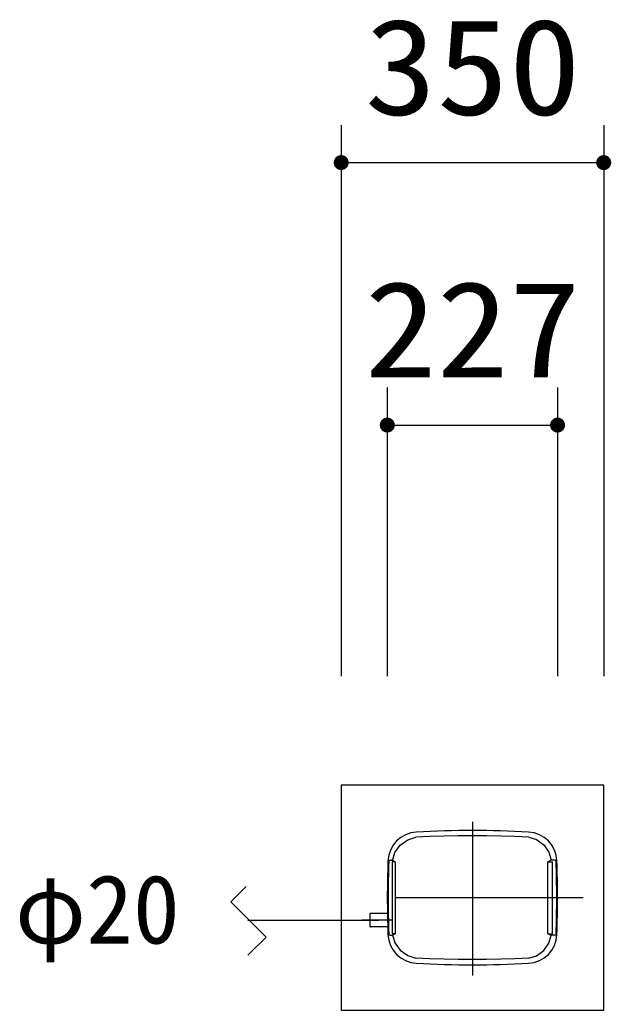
# Model space of a CAD drawing. Units: millimetres, scale not verified. Extents: x -14850 to 14850, y -10500 to 10500.
# Drawn here: x -1478 to -690, y 7216 to 8536 of the extents above; entities that cross this region are included whole.
import ezdxf
from ezdxf.enums import TextEntityAlignment as Align

# ---------------------------------------------------------------- set-up
doc = ezdxf.new("R2010")
doc.units = ezdxf.units.MM
doc.header["$LTSCALE"] = 50
doc.linetypes.add('CHAIN1', pattern=[8, 5, -1, 1, -1])
doc.linetypes.add('LONG_DASHED1', pattern=[7, 6, -1])
for name, color, linetype, lineweight in [('0-0_製作', 5, 'Continuous', 25), ('0-2_空気管', 3, 'Continuous', 25), ('0-4_機器', 3, 'Continuous', 25)]:
    doc.layers.add(name, color=color, linetype=linetype, lineweight=lineweight)
doc.styles.add('ＭＳ ゴシック', font='')
doc.styles.get('ＭＳ ゴシック').set_extended_font_data('MS Gothic')

msp = doc.modelspace()

# ---------------------------------------------------------------- linework, layer by layer
at = {"layer": '0-0_製作', "color": 2}
for p, q in [((-1049.85, 8396.08), (-1049.85, 7661.43)), ((-699.86, 8396.08), (-699.86, 7661.43)), ((-1049.85, 8346.08), (-699.86, 8346.08)), ((-988.36, 8046.08), (-988.36, 7661.43)), ((-761.36, 8046.08), (-761.36, 7661.43)), ((-988.36, 7996.08), (-761.36, 7996.08))]:
    msp.add_line(p, q, dxfattribs=at)
at = {"layer": '0-0_製作'}
for points in [[(-1049.85, 8346.08), (-1059.85, 8346.08), (-1059.84, 8346.71)], [(-1049.85, 8346.08), (-1059.78, 8344.83), (-1059.85, 8346.08)], [(-1049.85, 8346.08), (-1059.84, 8346.71), (-1059.68, 8347.96)], [(-1049.85, 8346.08), (-1059.54, 8343.59), (-1059.78, 8344.83)], [(-1049.85, 8346.08), (-1059.68, 8347.96), (-1059.37, 8349.17)], [(-1049.85, 8336.08), (-1059.54, 8343.59), (-1049.85, 8346.08)], [(-1049.85, 8346.08), (-1059.37, 8349.17), (-1058.9, 8350.34)], [(-1049.85, 8346.08), (-1058.9, 8350.34), (-1058.3, 8351.44)], [(-1049.85, 8346.08), (-1058.3, 8351.44), (-1057.56, 8352.46)], [(-1049.85, 8346.08), (-1057.56, 8352.46), (-1056.7, 8353.37)], [(-1049.85, 8346.08), (-1056.7, 8353.37), (-1055.73, 8354.17)], [(-1049.85, 8346.08), (-1055.73, 8354.17), (-1054.67, 8354.84)], [(-1049.85, 8346.08), (-1054.67, 8354.84), (-1053.54, 8355.38)], [(-1049.85, 8346.08), (-1053.54, 8355.38), (-1052.34, 8355.77)], [(-1049.85, 8356.08), (-1052.34, 8355.77), (-1051.11, 8356)], [(-1049.85, 8346.08), (-1052.34, 8355.77), (-1049.85, 8356.08)], [(-1049.23, 8356.06), (-1049.85, 8346.08), (-1049.85, 8356.08)], [(-1047.98, 8355.9), (-1049.85, 8346.08), (-1049.23, 8356.06)], [(-1046.76, 8355.59), (-1049.85, 8346.08), (-1047.98, 8355.9)], [(-1045.6, 8355.13), (-1049.85, 8346.08), (-1046.76, 8355.59)], [(-1044.5, 8354.52), (-1049.85, 8346.08), (-1045.6, 8355.13)], [(-1043.48, 8353.79), (-1049.85, 8346.08), (-1044.5, 8354.52)], [(-1042.57, 8352.93), (-1049.85, 8346.08), (-1043.48, 8353.79)], [(-1041.76, 8351.96), (-1049.85, 8346.08), (-1042.57, 8352.93)], [(-1041.09, 8350.9), (-1049.85, 8346.08), (-1041.76, 8351.96)], [(-1040.56, 8349.76), (-1049.85, 8346.08), (-1041.09, 8350.9)], [(-1040.17, 8348.57), (-1049.85, 8346.08), (-1040.56, 8349.76)], [(-1039.93, 8347.33), (-1049.85, 8346.08), (-1040.17, 8348.57)], [(-1039.85, 8346.08), (-1049.85, 8346.08), (-1039.93, 8347.33)], [(-1039.85, 8346.08), (-1049.85, 8336.08), (-1049.85, 8346.08)], [(-1039.87, 8345.45), (-1049.85, 8336.08), (-1039.85, 8346.08)], [(-1040.03, 8344.21), (-1049.85, 8336.08), (-1039.87, 8345.45)], [(-699.86, 8346.08), (-709.86, 8346.08), (-709.84, 8346.71)], [(-699.86, 8346.08), (-709.78, 8344.83), (-709.86, 8346.08)], [(-699.86, 8346.08), (-709.84, 8346.71), (-709.68, 8347.96)], [(-699.86, 8336.08), (-709.78, 8344.83), (-699.86, 8346.08)], [(-699.86, 8346.08), (-709.68, 8347.96), (-709.37, 8349.17)], [(-699.86, 8346.08), (-709.37, 8349.17), (-708.9, 8350.34)], [(-699.86, 8346.08), (-708.9, 8350.34), (-708.3, 8351.44)], [(-699.86, 8346.08), (-708.3, 8351.44), (-707.56, 8352.46)], [(-699.86, 8346.08), (-707.56, 8352.46), (-706.7, 8353.37)], [(-699.86, 8346.08), (-706.7, 8353.37), (-705.73, 8354.17)], [(-699.86, 8346.08), (-705.73, 8354.17), (-704.67, 8354.84)], [(-699.86, 8346.08), (-704.67, 8354.84), (-703.54, 8355.38)], [(-699.86, 8346.08), (-703.54, 8355.38), (-702.34, 8355.77)], [(-699.86, 8356.08), (-702.34, 8355.77), (-701.11, 8356)], [(-699.86, 8346.08), (-702.34, 8355.77), (-699.86, 8356.08)], [(-699.23, 8356.06), (-699.86, 8346.08), (-699.86, 8356.08)], [(-697.98, 8355.9), (-699.86, 8346.08), (-699.23, 8356.06)], [(-696.77, 8355.59), (-699.86, 8346.08), (-697.98, 8355.9)], [(-695.6, 8355.13), (-699.86, 8346.08), (-696.77, 8355.59)], [(-694.5, 8354.52), (-699.86, 8346.08), (-695.6, 8355.13)], [(-693.48, 8353.79), (-699.86, 8346.08), (-694.5, 8354.52)], [(-692.57, 8352.93), (-699.86, 8346.08), (-693.48, 8353.79)], [(-691.77, 8351.96), (-699.86, 8346.08), (-692.57, 8352.93)], [(-691.09, 8350.9), (-699.86, 8346.08), (-691.77, 8351.96)], [(-690.56, 8349.76), (-699.86, 8346.08), (-691.09, 8350.9)], [(-690.17, 8348.57), (-699.86, 8346.08), (-690.56, 8349.76)], [(-689.93, 8347.33), (-699.86, 8346.08), (-690.17, 8348.57)], [(-689.86, 8346.08), (-699.86, 8346.08), (-689.93, 8347.33)], [(-689.86, 8346.08), (-699.86, 8336.08), (-699.86, 8346.08)], [(-689.87, 8345.45), (-699.86, 8336.08), (-689.86, 8346.08)], [(-690.03, 8344.21), (-699.86, 8336.08), (-689.87, 8345.45)], [(-1049.85, 8336.08), (-1059.15, 8342.4), (-1059.54, 8343.59)], [(-1049.85, 8336.08), (-1058.62, 8341.26), (-1059.15, 8342.4)], [(-1049.85, 8336.08), (-1057.94, 8340.2), (-1058.62, 8341.26)], [(-1049.85, 8336.08), (-1057.14, 8339.24), (-1057.94, 8340.2)], [(-1049.85, 8336.08), (-1056.23, 8338.38), (-1057.14, 8339.24)], [(-1049.85, 8336.08), (-1055.21, 8337.64), (-1056.23, 8338.38)], [(-1049.85, 8336.08), (-1054.11, 8337.03), (-1055.21, 8337.64)], [(-1049.85, 8336.08), (-1052.94, 8336.57), (-1054.11, 8337.03)], [(-1049.85, 8336.08), (-1051.73, 8336.26), (-1052.94, 8336.57)], [(-1049.85, 8336.08), (-1050.48, 8336.1), (-1051.73, 8336.26)], [(-1040.34, 8342.99), (-1049.85, 8336.08), (-1040.03, 8344.21)], [(-1040.81, 8341.82), (-1049.85, 8336.08), (-1040.34, 8342.99)], [(-1041.41, 8340.72), (-1049.85, 8336.08), (-1040.81, 8341.82)], [(-1042.15, 8339.71), (-1049.85, 8336.08), (-1041.41, 8340.72)], [(-1043.01, 8338.79), (-1049.85, 8336.08), (-1042.15, 8339.71)], [(-1043.98, 8337.99), (-1049.85, 8336.08), (-1043.01, 8338.79)], [(-1045.04, 8337.32), (-1049.85, 8336.08), (-1043.98, 8337.99)], [(-1046.17, 8336.78), (-1049.85, 8336.08), (-1045.04, 8337.32)], [(-1047.37, 8336.4), (-1049.85, 8336.08), (-1046.17, 8336.78)], [(-1048.6, 8336.16), (-1049.85, 8336.08), (-1047.37, 8336.4)], [(-699.86, 8336.08), (-709.54, 8343.59), (-709.78, 8344.83)], [(-699.86, 8336.08), (-709.15, 8342.4), (-709.54, 8343.59)], [(-699.86, 8336.08), (-708.62, 8341.26), (-709.15, 8342.4)], [(-699.86, 8336.08), (-707.95, 8340.2), (-708.62, 8341.26)], [(-699.86, 8336.08), (-707.14, 8339.24), (-707.95, 8340.2)], [(-699.86, 8336.08), (-706.23, 8338.38), (-707.14, 8339.24)], [(-699.86, 8336.08), (-705.21, 8337.64), (-706.23, 8338.38)], [(-699.86, 8336.08), (-704.11, 8337.03), (-705.21, 8337.64)], [(-699.86, 8336.08), (-702.95, 8336.57), (-704.11, 8337.03)], [(-699.86, 8336.08), (-701.73, 8336.26), (-702.95, 8336.57)], [(-699.86, 8336.08), (-700.48, 8336.1), (-701.73, 8336.26)], [(-690.34, 8342.99), (-699.86, 8336.08), (-690.03, 8344.21)], [(-690.81, 8341.82), (-699.86, 8336.08), (-690.34, 8342.99)], [(-691.41, 8340.72), (-699.86, 8336.08), (-690.81, 8341.82)], [(-692.15, 8339.71), (-699.86, 8336.08), (-691.41, 8340.72)], [(-693.01, 8338.79), (-699.86, 8336.08), (-692.15, 8339.71)], [(-693.98, 8337.99), (-699.86, 8336.08), (-693.01, 8338.79)], [(-695.04, 8337.32), (-699.86, 8336.08), (-693.98, 8337.99)], [(-696.17, 8336.78), (-699.86, 8336.08), (-695.04, 8337.32)], [(-697.37, 8336.4), (-699.86, 8336.08), (-696.17, 8336.78)], [(-698.6, 8336.16), (-699.86, 8336.08), (-697.37, 8336.4)], [(-988.36, 7996.08), (-996.8, 8001.44), (-996.06, 8002.46)], [(-988.36, 7996.08), (-996.06, 8002.46), (-995.2, 8003.37)], [(-988.36, 7996.08), (-995.2, 8003.37), (-994.23, 8004.17)], [(-988.36, 7996.08), (-994.23, 8004.17), (-993.17, 8004.84)], [(-988.36, 7996.08), (-993.17, 8004.84), (-992.04, 8005.38)], [(-988.36, 7996.08), (-992.04, 8005.38), (-990.84, 8005.77)], [(-988.36, 8006.08), (-990.84, 8005.77), (-989.61, 8006)], [(-988.36, 7996.08), (-990.84, 8005.77), (-988.36, 8006.08)], [(-987.73, 8006.06), (-988.36, 7996.08), (-988.36, 8006.08)], [(-986.48, 8005.9), (-988.36, 7996.08), (-987.73, 8006.06)], [(-985.27, 8005.59), (-988.36, 7996.08), (-986.48, 8005.9)], [(-984.1, 8005.13), (-988.36, 7996.08), (-985.27, 8005.59)], [(-983, 8004.52), (-988.36, 7996.08), (-984.1, 8005.13)], [(-981.98, 8003.79), (-988.36, 7996.08), (-983, 8004.52)], [(-981.07, 8002.93), (-988.36, 7996.08), (-981.98, 8003.79)], [(-980.27, 8001.96), (-988.36, 7996.08), (-981.07, 8002.93)], [(-979.59, 8000.9), (-988.36, 7996.08), (-980.27, 8001.96)], [(-761.36, 7996.08), (-769.8, 8001.44), (-769.06, 8002.46)], [(-761.36, 7996.08), (-769.06, 8002.46), (-768.2, 8003.37)], [(-761.36, 7996.08), (-768.2, 8003.37), (-767.23, 8004.17)], [(-761.36, 7996.08), (-767.23, 8004.17), (-766.17, 8004.84)], [(-761.36, 7996.08), (-766.17, 8004.84), (-765.04, 8005.38)], [(-761.36, 7996.08), (-765.04, 8005.38), (-763.84, 8005.77)], [(-761.36, 8006.08), (-763.84, 8005.77), (-762.61, 8006)], [(-761.36, 7996.08), (-763.84, 8005.77), (-761.36, 8006.08)], [(-760.73, 8006.06), (-761.36, 7996.08), (-761.36, 8006.08)], [(-759.48, 8005.9), (-761.36, 7996.08), (-760.73, 8006.06)], [(-758.27, 8005.59), (-761.36, 7996.08), (-759.48, 8005.9)], [(-757.1, 8005.13), (-761.36, 7996.08), (-758.27, 8005.59)], [(-756, 8004.52), (-761.36, 7996.08), (-757.1, 8005.13)], [(-754.98, 8003.79), (-761.36, 7996.08), (-756, 8004.52)], [(-754.07, 8002.93), (-761.36, 7996.08), (-754.98, 8003.79)], [(-753.27, 8001.96), (-761.36, 7996.08), (-754.07, 8002.93)], [(-752.59, 8000.9), (-761.36, 7996.08), (-753.27, 8001.96)], [(-988.36, 7996.08), (-998.36, 7996.08), (-998.34, 7996.71)], [(-988.36, 7996.08), (-998.28, 7994.83), (-998.36, 7996.08)], [(-988.36, 7996.08), (-998.34, 7996.71), (-998.18, 7997.96)], [(-988.36, 7986.08), (-998.28, 7994.83), (-988.36, 7996.08)], [(-988.36, 7986.08), (-998.04, 7993.59), (-998.28, 7994.83)], [(-988.36, 7996.08), (-998.18, 7997.96), (-997.87, 7999.17)], [(-988.36, 7986.08), (-997.65, 7992.4), (-998.04, 7993.59)], [(-988.36, 7996.08), (-997.87, 7999.17), (-997.4, 8000.34)], [(-988.36, 7986.08), (-997.12, 7991.26), (-997.65, 7992.4)], [(-988.36, 7996.08), (-997.4, 8000.34), (-996.8, 8001.44)], [(-988.36, 7986.08), (-996.45, 7990.2), (-997.12, 7991.26)], [(-988.36, 7986.08), (-995.65, 7989.24), (-996.45, 7990.2)], [(-988.36, 7986.08), (-994.73, 7988.38), (-995.65, 7989.24)], [(-979.06, 7999.76), (-988.36, 7996.08), (-979.59, 8000.9)], [(-978.67, 7998.57), (-988.36, 7996.08), (-979.06, 7999.76)], [(-978.43, 7997.33), (-988.36, 7996.08), (-978.67, 7998.57)], [(-978.36, 7996.08), (-988.36, 7996.08), (-978.43, 7997.33)], [(-978.36, 7996.08), (-988.36, 7986.08), (-988.36, 7996.08)], [(-978.38, 7995.45), (-988.36, 7986.08), (-978.36, 7996.08)], [(-978.53, 7994.21), (-988.36, 7986.08), (-978.38, 7995.45)], [(-978.84, 7992.99), (-988.36, 7986.08), (-978.53, 7994.21)], [(-979.31, 7991.82), (-988.36, 7986.08), (-978.84, 7992.99)], [(-979.91, 7990.72), (-988.36, 7986.08), (-979.31, 7991.82)], [(-980.65, 7989.71), (-988.36, 7986.08), (-979.91, 7990.72)], [(-981.51, 7988.79), (-988.36, 7986.08), (-980.65, 7989.71)], [(-982.48, 7987.99), (-988.36, 7986.08), (-981.51, 7988.79)], [(-761.36, 7996.08), (-771.36, 7996.08), (-771.34, 7996.71)], [(-761.36, 7996.08), (-771.28, 7994.83), (-771.36, 7996.08)], [(-761.36, 7996.08), (-771.34, 7996.71), (-771.18, 7997.96)], [(-761.36, 7986.08), (-771.28, 7994.83), (-761.36, 7996.08)], [(-761.36, 7986.08), (-771.04, 7993.59), (-771.28, 7994.83)], [(-761.36, 7996.08), (-771.18, 7997.96), (-770.87, 7999.17)], [(-761.36, 7986.08), (-770.65, 7992.4), (-771.04, 7993.59)], [(-761.36, 7996.08), (-770.87, 7999.17), (-770.4, 8000.34)], [(-761.36, 7986.08), (-770.12, 7991.26), (-770.65, 7992.4)], [(-761.36, 7996.08), (-770.4, 8000.34), (-769.8, 8001.44)], [(-761.36, 7986.08), (-769.45, 7990.2), (-770.12, 7991.26)], [(-761.36, 7986.08), (-768.65, 7989.24), (-769.45, 7990.2)], [(-761.36, 7986.08), (-767.73, 7988.38), (-768.65, 7989.24)], [(-752.06, 7999.76), (-761.36, 7996.08), (-752.59, 8000.9)], [(-751.67, 7998.57), (-761.36, 7996.08), (-752.06, 7999.76)], [(-751.43, 7997.33), (-761.36, 7996.08), (-751.67, 7998.57)], [(-751.36, 7996.08), (-761.36, 7996.08), (-751.43, 7997.33)], [(-751.36, 7996.08), (-761.36, 7986.08), (-761.36, 7996.08)], [(-751.38, 7995.45), (-761.36, 7986.08), (-751.36, 7996.08)], [(-751.53, 7994.21), (-761.36, 7986.08), (-751.38, 7995.45)], [(-751.84, 7992.99), (-761.36, 7986.08), (-751.53, 7994.21)], [(-752.31, 7991.82), (-761.36, 7986.08), (-751.84, 7992.99)], [(-752.91, 7990.72), (-761.36, 7986.08), (-752.31, 7991.82)], [(-753.65, 7989.71), (-761.36, 7986.08), (-752.91, 7990.72)], [(-754.51, 7988.79), (-761.36, 7986.08), (-753.65, 7989.71)], [(-755.48, 7987.99), (-761.36, 7986.08), (-754.51, 7988.79)], [(-988.36, 7986.08), (-993.71, 7987.64), (-994.73, 7988.38)], [(-988.36, 7986.08), (-992.61, 7987.03), (-993.71, 7987.64)], [(-988.36, 7986.08), (-991.45, 7986.57), (-992.61, 7987.03)], [(-988.36, 7986.08), (-990.23, 7986.26), (-991.45, 7986.57)], [(-988.36, 7986.08), (-988.98, 7986.1), (-990.23, 7986.26)], [(-983.54, 7987.32), (-988.36, 7986.08), (-982.48, 7987.99)], [(-984.67, 7986.78), (-988.36, 7986.08), (-983.54, 7987.32)], [(-985.87, 7986.4), (-988.36, 7986.08), (-984.67, 7986.78)], [(-987.1, 7986.16), (-988.36, 7986.08), (-985.87, 7986.4)], [(-761.36, 7986.08), (-766.71, 7987.64), (-767.73, 7988.38)], [(-761.36, 7986.08), (-765.61, 7987.03), (-766.71, 7987.64)], [(-761.36, 7986.08), (-764.45, 7986.57), (-765.61, 7987.03)], [(-761.36, 7986.08), (-763.23, 7986.26), (-764.45, 7986.57)], [(-761.36, 7986.08), (-761.98, 7986.1), (-763.23, 7986.26)], [(-756.54, 7987.32), (-761.36, 7986.08), (-755.48, 7987.99)], [(-757.67, 7986.78), (-761.36, 7986.08), (-756.54, 7987.32)], [(-758.87, 7986.4), (-761.36, 7986.08), (-757.67, 7986.78)], [(-760.1, 7986.16), (-761.36, 7986.08), (-758.87, 7986.4)]]:
    msp.add_solid(points, dxfattribs=at)
at = {"layer": '0-4_機器', "linetype": 'CHAIN1'}
for p, q in [((-874.85, 7466.9), (-874.85, 7262.17)), ((-727.16, 7365.99), (-1024.38, 7365.99))]:
    msp.add_line(p, q, dxfattribs=at)
at = {"layer": '0-4_機器'}
for p, q in [((-984.44, 7415.99), (-982.17, 7415.99)), ((-977.89, 7413.99), (-982.17, 7415.99)), ((-981.67, 7413.99), (-981.67, 7317.99)), ((-977.89, 7413.99), (-981.67, 7413.99)), ((-977.89, 7413.99), (-977.89, 7317.99)), ((-769.86, 7415.99), (-774.14, 7413.99)), ((-765.27, 7415.99), (-769.86, 7415.99)), ((-768.04, 7317.99), (-768.04, 7413.99)), ((-1011.66, 7343.99), (-1011.66, 7327.89)), ((-988.2, 7344.99), (-1010.66, 7344.99)), ((-987.81, 7326.99), (-1010.75, 7326.99)), ((-984.44, 7315.99), (-982.17, 7315.99)), ((-982.17, 7315.99), (-977.89, 7317.99)), ((-977.89, 7317.99), (-981.67, 7317.99)), ((-774.14, 7317.99), (-769.86, 7315.99)), ((-774.14, 7317.99), (-768.04, 7317.99)), ((-765.27, 7315.99), (-769.86, 7315.99))]:
    msp.add_line(p, q, dxfattribs=at)
at = {"layer": '0-4_機器', "color": 7}
for p, q in [((-1196.83, 7360.36), (-1176.32, 7380.87)), ((-1150.04, 7313.56), (-1196.83, 7360.36)), ((-1174.11, 7289.49), (-1150.04, 7313.56))]:
    msp.add_line(p, q, dxfattribs=at)
at = {"layer": '0-4_機器', "color": 6}
msp.add_line((-1174.41, 7335.99), (-999.85, 7335.99), dxfattribs=at)
at = {"layer": '0-4_機器', "linetype": 'LONG_DASHED1'}
msp.add_line((-981.36, 7335.99), (-1022.05, 7335.99), dxfattribs=at)
at = {"layer": '0-4_機器'}
msp.add_lwpolyline([(-1049.85, 7215.99), (-699.86, 7215.99), (-699.86, 7515.99), (-1049.85, 7515.99)], close=True, dxfattribs=at)
for points in [[(-799.65, 7446.61), (-818.42, 7447.49), (-837.21, 7448.11), (-856.02, 7448.49), (-874.85, 7448.61), (-893.75, 7448.49), (-912.62, 7448.11), (-931.47, 7447.48), (-950.29, 7446.6)], [(-981.29, 7415.58), (-978.2, 7426.28), (-971.08, 7436.09), (-961.19, 7443.3), (-950.29, 7446.6)], [(-799.65, 7446.61), (-789.27, 7443.39), (-779.83, 7436.31), (-772.95, 7426.61), (-769.86, 7415.99)], [(-774.14, 7317.99), (-774.14, 7413.99), (-768.04, 7413.99)], [(-981.29, 7316.4), (-978.2, 7305.7), (-971.08, 7295.89), (-961.19, 7288.69), (-950.29, 7285.38)], [(-799.65, 7285.37), (-789.27, 7288.59), (-779.83, 7295.67), (-772.95, 7305.37), (-769.86, 7315.99)], [(-799.65, 7285.37), (-818.42, 7284.5), (-837.21, 7283.87), (-856.02, 7283.5), (-874.85, 7283.37), (-893.75, 7283.5), (-912.62, 7283.87), (-931.47, 7284.5), (-950.29, 7285.38)]]:
    msp.add_lwpolyline(points, dxfattribs=at)
for centre, radius, start, end in [((-947.52, 7413.55), 40, 93.0629, 177.99602), ((-874.85, 6055.49), 1400, 86.93707, 93.06291), ((-802.19, 7413.55), 40, 2.00394, 86.93704), ((411.65, 7365.99), 1400, 177.99602, 182.00394), ((412.74, 7365.99), 1400, 178.03236, 181.96762), ((-984.44, 7413.99), 2, 90, 178.03236), ((-765.27, 7413.99), 2, 1.96762, 89.99998), ((-2162.45, 7365.99), 1400, 358.03236, 1.96762), ((-2161.35, 7365.99), 1400, 357.99602, 2.00394), ((-1010.66, 7343.99), 1, 90, 180), ((-1010.75, 7327.89), 0.9, 180, 270), ((-947.52, 7318.43), 40, 182.00395, 266.93707), ((-984.44, 7317.99), 2, 181.96762, 270), ((-802.19, 7318.43), 40, 273.06291, 357.99603), ((-765.27, 7317.99), 2, 270, 358.03236), ((-874.85, 8676.49), 1400, 266.93707, 273.06291)]:
    msp.add_arc(centre, radius, start, end, dxfattribs=at)

# ---------------------------------------------------------------- texts
at = {"layer": '0-0_製作', "color": 4, "style": 'ＭＳ ゴシック', "width": 1.1}
for s, p in [('350', (-1018.6, 8371.08)), ('227', (-1018.61, 8021.08))]:
    msp.add_text(s, height=128.4, dxfattribs=at).set_placement(p, align=Align.BOTTOM_LEFT)
at = {"layer": '0-2_空気管', "color": 4, "style": 'ＭＳ ゴシック'}
msp.add_text('φ20', height=91.79, dxfattribs=at).set_placement((-1484.81, 7277.29), align=Align.BOTTOM_LEFT)

doc.saveas('drawing.dxf')
